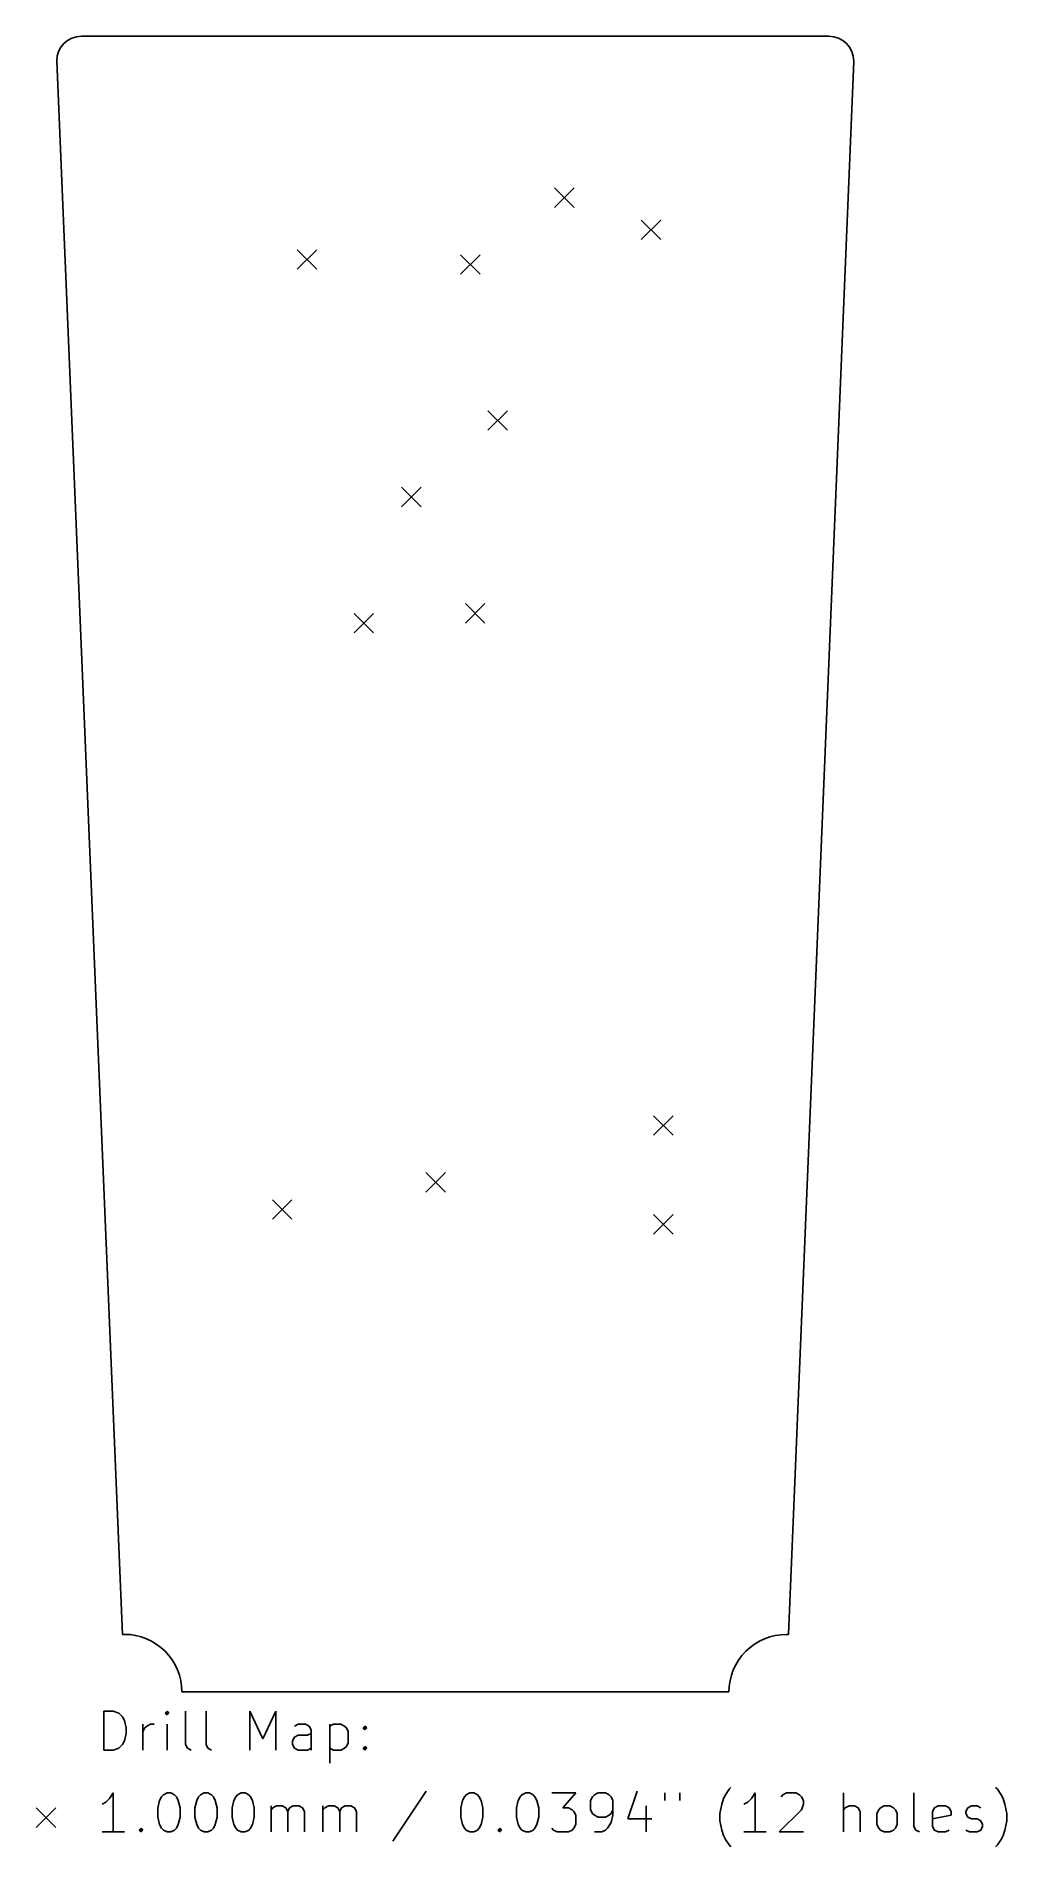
# Model space of a CAD drawing. Extents: x 131.1 to 180.9, y -141 to -48.1.
import ezdxf

# ---------------------------------------------------------------- set-up
doc = ezdxf.new("R2010")
doc.units = 0
doc.layers.add('BLACK', color=7, linetype='CONTINUOUS')

msp = doc.modelspace()

# ---------------------------------------------------------------- linework, layer by layer
at = {"layer": 'BLACK', "linetype": 'CONTINUOUS'}
for p, q in [((133.47, -48.097), (171.817, -48.097)), ((132.194, -49.373), (135.572, -130.139)), ((173.093, -49.373), (169.736, -130.141)), ((157.742, -55.888), (158.742, -56.888)), ((158.742, -55.888), (157.742, -56.888)), ((162.187, -57.539), (163.187, -58.539)), ((163.187, -57.539), (162.187, -58.539)), ((144.534, -59.063), (145.534, -60.063)), ((145.534, -59.063), (144.534, -60.063)), ((152.916, -59.317), (153.916, -60.317)), ((153.916, -59.317), (152.916, -60.317)), ((154.322, -67.328), (155.322, -68.328)), ((155.322, -67.328), (154.322, -68.328)), ((149.891, -71.255), (150.891, -72.255)), ((150.891, -71.255), (149.891, -72.255)), ((147.455, -77.732), (148.455, -78.732)), ((148.455, -77.732), (147.455, -78.732)), ((153.17, -77.224), (154.17, -78.224)), ((154.17, -77.224), (153.17, -78.224)), ((162.822, -103.513), (163.822, -104.513)), ((163.822, -103.513), (162.822, -104.513)), ((151.138, -106.434), (152.138, -107.434)), ((152.138, -106.434), (151.138, -107.434)), ((143.264, -107.831), (144.264, -108.831)), ((144.264, -107.831), (143.264, -108.831)), ((162.822, -108.593), (163.822, -109.593)), ((163.822, -108.593), (162.822, -109.593)), ((135.664, -130.139), (135.572, -130.139)), ((169.644, -130.141), (169.736, -130.141)), ((138.621, -133.095), (166.687, -133.097)), ((134.62, -136.082), (134.62, -134.082)), ((134.62, -134.082), (135.096, -134.082)), ((135.096, -134.082), (135.382, -134.177)), ((135.382, -134.177), (135.572, -134.367)), ((135.572, -134.367), (135.668, -134.558)), ((135.668, -134.558), (135.763, -134.939)), ((136.62, -136.082), (136.62, -134.748)), ((136.811, -134.844), (137.001, -134.748)), ((137.001, -134.748), (137.192, -134.748)), ((137.858, -134.082), (137.763, -134.177)), ((137.763, -134.177), (137.858, -134.272)), ((137.953, -134.177), (137.858, -134.082)), ((137.858, -134.082), (137.858, -134.272)), ((137.858, -134.272), (137.953, -134.177)), ((137.858, -136.082), (137.858, -134.748)), ((138.811, -135.796), (138.811, -134.082)), ((139.858, -135.796), (139.858, -134.082)), ((142.106, -136.082), (142.106, -134.082)), ((142.106, -134.082), (142.772, -135.51)), ((142.772, -135.51), (143.439, -134.082)), ((143.439, -134.082), (143.439, -136.082)), ((144.582, -134.748), (144.392, -134.844)), ((144.963, -134.748), (144.582, -134.748)), ((145.153, -134.844), (144.963, -134.748)), ((146.201, -134.748), (146.201, -136.748)), ((146.201, -134.844), (146.392, -134.748)), ((146.392, -134.748), (146.772, -134.748)), ((146.772, -134.748), (146.963, -134.844)), ((135.668, -135.605), (135.572, -135.796)), ((135.763, -135.225), (135.668, -135.605)), ((135.763, -134.939), (135.763, -135.225)), ((136.62, -135.129), (136.715, -134.939)), ((136.715, -134.939), (136.811, -134.844)), ((144.296, -135.605), (144.392, -135.415)), ((144.296, -135.796), (144.296, -135.605)), ((144.392, -135.415), (144.582, -135.32)), ((144.582, -135.32), (145.058, -135.32)), ((145.058, -135.32), (145.249, -135.225)), ((145.249, -135.034), (145.153, -134.844)), ((145.249, -136.082), (145.249, -135.034)), ((146.963, -134.844), (147.058, -134.939)), ((147.058, -134.939), (147.153, -135.129)), ((147.153, -135.701), (147.058, -135.891)), ((147.153, -135.129), (147.153, -135.701)), ((147.915, -134.939), (148.011, -134.844)), ((148.011, -135.034), (147.915, -134.939)), ((148.011, -134.844), (148.106, -134.939)), ((148.011, -134.844), (148.011, -135.034)), ((148.106, -134.939), (148.011, -135.034)), ((135.096, -136.082), (134.62, -136.082)), ((135.382, -135.986), (135.096, -136.082)), ((135.572, -135.796), (135.382, -135.986)), ((138.906, -135.986), (138.811, -135.796)), ((139.096, -136.082), (138.906, -135.986)), ((139.953, -135.986), (139.858, -135.796)), ((140.144, -136.082), (139.953, -135.986)), ((144.392, -135.986), (144.296, -135.796)), ((144.582, -136.082), (144.392, -135.986)), ((145.058, -136.082), (144.582, -136.082)), ((145.249, -135.986), (145.058, -136.082)), ((146.392, -136.082), (146.201, -135.986)), ((146.772, -136.082), (146.392, -136.082)), ((146.963, -135.986), (146.772, -136.082)), ((147.058, -135.891), (146.963, -135.986)), ((147.915, -135.986), (148.011, -135.891)), ((148.011, -136.082), (147.915, -135.986)), ((148.011, -135.891), (148.106, -135.986)), ((148.011, -135.891), (148.011, -136.082)), ((148.106, -135.986), (148.011, -136.082)), ((135.096, -138.282), (134.906, -138.567)), ((135.096, -140.282), (135.096, -138.282)), ((137.477, -138.663), (137.572, -138.472)), ((137.572, -138.472), (137.668, -138.377)), ((137.668, -138.377), (137.858, -138.282)), ((137.858, -138.282), (138.049, -138.282)), ((138.049, -138.282), (138.239, -138.377)), ((138.239, -138.377), (138.334, -138.472)), ((138.334, -138.472), (138.43, -138.663)), ((139.382, -138.663), (139.477, -138.472)), ((139.477, -138.472), (139.572, -138.377)), ((139.572, -138.377), (139.763, -138.282)), ((139.763, -138.282), (139.953, -138.282)), ((139.953, -138.282), (140.144, -138.377)), ((140.144, -138.377), (140.239, -138.472)), ((140.239, -138.472), (140.334, -138.663)), ((141.287, -138.663), (141.382, -138.472)), ((141.382, -138.472), (141.477, -138.377)), ((141.477, -138.377), (141.668, -138.282)), ((141.668, -138.282), (141.858, -138.282)), ((141.858, -138.282), (142.049, -138.377)), ((142.049, -138.377), (142.144, -138.472)), ((142.144, -138.472), (142.239, -138.663)), ((151.153, -138.186), (149.439, -140.758)), ((153.02, -138.663), (153.115, -138.472)), ((153.115, -138.472), (153.211, -138.377)), ((153.211, -138.377), (153.401, -138.282)), ((153.401, -138.282), (153.592, -138.282)), ((153.592, -138.282), (153.782, -138.377)), ((153.782, -138.377), (153.877, -138.472)), ((153.877, -138.472), (153.972, -138.663)), ((155.877, -138.663), (155.972, -138.472)), ((155.972, -138.472), (156.068, -138.377)), ((156.068, -138.377), (156.258, -138.282)), ((156.258, -138.282), (156.449, -138.282)), ((156.449, -138.282), (156.639, -138.377)), ((156.639, -138.377), (156.734, -138.472)), ((156.734, -138.472), (156.83, -138.663)), ((157.592, -138.282), (158.83, -138.282)), ((158.83, -138.282), (158.163, -139.044)), ((159.687, -138.472), (159.592, -138.663)), ((159.782, -138.377), (159.687, -138.472)), ((159.972, -138.282), (159.782, -138.377)), ((160.353, -138.282), (159.972, -138.282)), ((160.544, -138.377), (160.353, -138.282)), ((160.639, -138.472), (160.544, -138.377)), ((160.734, -138.663), (160.639, -138.472)), ((161.972, -138.186), (161.496, -139.615)), ((163.401, -138.282), (163.401, -138.663)), ((164.163, -138.282), (164.163, -138.663)), ((166.411, -138.567), (166.506, -138.377)), ((166.506, -138.377), (166.696, -138.091)), ((166.696, -138.091), (166.792, -137.996)), ((168.03, -138.282), (167.839, -138.567)), ((168.03, -140.282), (168.03, -138.282)), ((169.363, -138.472), (169.458, -138.377)), ((169.458, -138.377), (169.649, -138.282)), ((169.649, -138.282), (170.125, -138.282)), ((170.125, -138.282), (170.315, -138.377)), ((170.315, -138.377), (170.411, -138.472)), ((170.411, -138.472), (170.506, -138.663)), ((172.563, -140.282), (172.563, -138.282)), ((176.182, -139.996), (176.182, -138.282)), ((180.468, -138.091), (180.372, -137.996)), ((180.658, -138.377), (180.468, -138.091)), ((180.753, -138.567), (180.658, -138.377)), ((131.144, -139.047), (132.144, -140.047)), ((132.144, -139.047), (131.144, -140.047)), ((134.715, -138.758), (134.525, -138.853)), ((134.906, -138.567), (134.715, -138.758)), ((137.382, -139.044), (137.477, -138.663)), ((137.382, -139.52), (137.382, -139.044)), ((138.43, -138.663), (138.525, -139.044)), ((138.525, -139.044), (138.525, -139.52)), ((139.287, -139.044), (139.382, -138.663)), ((139.287, -139.52), (139.287, -139.044)), ((140.334, -138.663), (140.43, -139.044)), ((140.43, -139.044), (140.43, -139.52)), ((141.192, -139.044), (141.287, -138.663)), ((141.192, -139.52), (141.192, -139.044)), ((142.239, -138.663), (142.334, -139.044)), ((142.334, -139.044), (142.334, -139.52)), ((143.192, -140.282), (143.192, -138.948)), ((143.192, -139.139), (143.287, -139.044)), ((143.287, -139.044), (143.477, -138.948)), ((143.477, -138.948), (143.763, -138.948)), ((143.763, -138.948), (143.953, -139.044)), ((143.953, -139.044), (144.049, -139.234)), ((144.049, -139.234), (144.144, -139.044)), ((144.049, -139.234), (144.049, -140.282)), ((144.144, -139.044), (144.334, -138.948)), ((144.334, -138.948), (144.62, -138.948)), ((144.62, -138.948), (144.811, -139.044)), ((144.811, -139.044), (144.906, -139.234)), ((144.906, -139.234), (144.906, -140.282)), ((145.858, -140.282), (145.858, -138.948)), ((145.858, -139.139), (145.953, -139.044)), ((145.953, -139.044), (146.144, -138.948)), ((146.144, -138.948), (146.43, -138.948)), ((146.43, -138.948), (146.62, -139.044)), ((146.62, -139.044), (146.715, -139.234)), ((146.715, -139.234), (146.811, -139.044)), ((146.715, -139.234), (146.715, -140.282)), ((146.811, -139.044), (147.001, -138.948)), ((147.001, -138.948), (147.287, -138.948)), ((147.287, -138.948), (147.477, -139.044)), ((147.477, -139.044), (147.572, -139.234)), ((147.572, -139.234), (147.572, -140.282)), ((152.925, -139.044), (153.02, -138.663)), ((152.925, -139.52), (152.925, -139.044)), ((153.972, -138.663), (154.068, -139.044)), ((154.068, -139.044), (154.068, -139.52)), ((155.782, -139.044), (155.877, -138.663)), ((155.782, -139.52), (155.782, -139.044)), ((156.83, -138.663), (156.925, -139.044)), ((156.925, -139.044), (156.925, -139.52)), ((158.163, -139.044), (158.449, -139.044)), ((158.449, -139.044), (158.639, -139.139)), ((158.639, -139.139), (158.734, -139.234)), ((158.734, -139.234), (158.83, -139.425)), ((159.592, -138.663), (159.592, -139.139)), ((159.592, -139.139), (159.687, -139.329)), ((159.687, -139.329), (159.782, -139.425)), ((160.544, -139.425), (160.639, -139.329)), ((160.639, -139.329), (160.734, -139.139)), ((160.734, -139.425), (160.734, -138.663)), ((162.449, -138.948), (162.449, -140.282)), ((166.22, -139.329), (166.315, -138.853)), ((166.22, -139.71), (166.22, -139.329)), ((166.315, -138.853), (166.411, -138.567)), ((167.649, -138.758), (167.458, -138.853)), ((167.839, -138.567), (167.649, -138.758)), ((170.411, -139.139), (169.268, -140.282)), ((170.506, -138.853), (170.411, -139.139)), ((170.506, -138.663), (170.506, -138.853)), ((172.658, -139.044), (172.563, -139.139)), ((172.849, -138.948), (172.658, -139.044)), ((173.134, -138.948), (172.849, -138.948)), ((173.325, -139.044), (173.134, -138.948)), ((173.42, -139.234), (173.325, -139.044)), ((173.42, -140.282), (173.42, -139.234)), ((174.277, -139.329), (174.372, -139.139)), ((174.277, -139.901), (174.277, -139.329)), ((174.372, -139.139), (174.468, -139.044)), ((174.468, -139.044), (174.658, -138.948)), ((174.658, -138.948), (174.944, -138.948)), ((174.944, -138.948), (175.134, -139.044)), ((175.134, -139.044), (175.23, -139.139)), ((175.23, -139.139), (175.325, -139.329)), ((175.325, -139.329), (175.325, -139.901)), ((177.134, -139.234), (177.23, -139.044)), ((177.134, -139.996), (177.134, -139.234)), ((177.23, -139.044), (177.42, -138.948)), ((177.42, -138.948), (177.801, -138.948)), ((177.801, -138.948), (177.992, -139.044)), ((177.992, -139.044), (178.087, -139.234)), ((178.087, -139.234), (178.087, -139.425)), ((178.849, -139.234), (178.944, -139.044)), ((178.849, -139.329), (178.849, -139.234)), ((178.944, -139.52), (178.849, -139.329)), ((178.944, -139.044), (179.134, -138.948)), ((179.134, -138.948), (179.42, -138.948)), ((179.42, -138.948), (179.611, -139.044)), ((180.849, -138.853), (180.753, -138.567)), ((180.944, -139.329), (180.849, -138.853)), ((180.944, -139.71), (180.944, -139.329)), ((135.668, -140.282), (134.525, -140.282)), ((136.43, -140.186), (136.525, -140.091)), ((136.525, -140.282), (136.43, -140.186)), ((136.525, -140.091), (136.62, -140.186)), ((136.525, -140.091), (136.525, -140.282)), ((136.62, -140.186), (136.525, -140.282)), ((137.477, -139.901), (137.382, -139.52)), ((137.572, -140.091), (137.477, -139.901)), ((137.668, -140.186), (137.572, -140.091)), ((137.858, -140.282), (137.668, -140.186)), ((138.049, -140.282), (137.858, -140.282)), ((138.239, -140.186), (138.049, -140.282)), ((138.334, -140.091), (138.239, -140.186)), ((138.43, -139.901), (138.334, -140.091)), ((138.525, -139.52), (138.43, -139.901)), ((139.382, -139.901), (139.287, -139.52)), ((139.477, -140.091), (139.382, -139.901)), ((139.572, -140.186), (139.477, -140.091)), ((139.763, -140.282), (139.572, -140.186)), ((139.953, -140.282), (139.763, -140.282)), ((140.144, -140.186), (139.953, -140.282)), ((140.239, -140.091), (140.144, -140.186)), ((140.334, -139.901), (140.239, -140.091)), ((140.43, -139.52), (140.334, -139.901)), ((141.287, -139.901), (141.192, -139.52)), ((141.382, -140.091), (141.287, -139.901)), ((141.477, -140.186), (141.382, -140.091)), ((141.668, -140.282), (141.477, -140.186)), ((141.858, -140.282), (141.668, -140.282)), ((142.049, -140.186), (141.858, -140.282)), ((142.144, -140.091), (142.049, -140.186)), ((142.239, -139.901), (142.144, -140.091)), ((142.334, -139.52), (142.239, -139.901)), ((153.02, -139.901), (152.925, -139.52)), ((153.115, -140.091), (153.02, -139.901)), ((153.211, -140.186), (153.115, -140.091)), ((153.401, -140.282), (153.211, -140.186)), ((153.592, -140.282), (153.401, -140.282)), ((153.782, -140.186), (153.592, -140.282)), ((153.877, -140.091), (153.782, -140.186)), ((153.972, -139.901), (153.877, -140.091)), ((154.068, -139.52), (153.972, -139.901)), ((154.83, -140.186), (154.925, -140.091)), ((154.925, -140.282), (154.83, -140.186)), ((154.925, -140.091), (155.02, -140.186)), ((154.925, -140.091), (154.925, -140.282)), ((155.02, -140.186), (154.925, -140.282)), ((155.877, -139.901), (155.782, -139.52)), ((155.972, -140.091), (155.877, -139.901)), ((156.068, -140.186), (155.972, -140.091)), ((156.258, -140.282), (156.068, -140.186)), ((156.449, -140.282), (156.258, -140.282)), ((156.639, -140.186), (156.449, -140.282)), ((156.734, -140.091), (156.639, -140.186)), ((156.83, -139.901), (156.734, -140.091)), ((156.925, -139.52), (156.83, -139.901)), ((157.687, -140.186), (157.592, -140.091)), ((157.877, -140.282), (157.687, -140.186)), ((158.449, -140.282), (157.877, -140.282)), ((158.639, -140.186), (158.449, -140.282)), ((158.734, -140.091), (158.639, -140.186)), ((158.83, -139.901), (158.734, -140.091)), ((158.83, -139.425), (158.83, -139.901)), ((159.782, -139.425), (159.972, -139.52)), ((159.782, -140.282), (160.163, -140.282)), ((159.972, -139.52), (160.353, -139.52)), ((160.163, -140.282), (160.353, -140.186)), ((160.353, -139.52), (160.544, -139.425)), ((160.353, -140.186), (160.449, -140.091)), ((160.449, -140.091), (160.639, -139.805)), ((160.639, -139.805), (160.734, -139.425)), ((161.496, -139.615), (162.734, -139.615)), ((166.315, -140.186), (166.22, -139.71)), ((166.411, -140.472), (166.315, -140.186)), ((168.601, -140.282), (167.458, -140.282)), ((169.268, -140.282), (170.506, -140.282)), ((174.372, -140.091), (174.277, -139.901)), ((174.468, -140.186), (174.372, -140.091)), ((174.658, -140.282), (174.468, -140.186)), ((174.944, -140.282), (174.658, -140.282)), ((175.134, -140.186), (174.944, -140.282)), ((175.23, -140.091), (175.134, -140.186)), ((175.325, -139.901), (175.23, -140.091)), ((176.277, -140.186), (176.182, -139.996)), ((176.468, -140.282), (176.277, -140.186)), ((178.087, -139.425), (177.134, -139.615)), ((177.23, -140.186), (177.134, -139.996)), ((177.42, -140.282), (177.23, -140.186)), ((177.801, -140.282), (177.42, -140.282)), ((177.992, -140.186), (177.801, -140.282)), ((178.849, -140.186), (179.039, -140.282)), ((179.134, -139.615), (178.944, -139.52)), ((179.039, -140.282), (179.42, -140.282)), ((179.42, -139.615), (179.134, -139.615)), ((179.611, -139.71), (179.42, -139.615)), ((179.42, -140.282), (179.611, -140.186)), ((179.706, -139.901), (179.611, -139.71)), ((179.611, -140.186), (179.706, -139.996)), ((179.706, -139.996), (179.706, -139.901)), ((180.753, -140.472), (180.849, -140.186)), ((180.849, -140.186), (180.944, -139.71)), ((166.506, -140.663), (166.411, -140.472)), ((166.696, -140.948), (166.506, -140.663)), ((166.792, -141.044), (166.696, -140.948)), ((180.372, -141.044), (180.468, -140.948)), ((180.468, -140.948), (180.658, -140.663)), ((180.658, -140.663), (180.753, -140.472))]:
    msp.add_line(p, q, dxfattribs=at)
at = {"layer": 'BLACK'}
for centre, radius, start, end in [((133.47, -49.373), 1.276, 90, 180), ((171.817, -49.373), 1.276, 0, 90), ((135.664, -133.095), 2.956, -0.00029, 90.0003), ((169.644, -133.097), 2.956, 89.9997, 180)]:
    msp.add_arc(centre, radius, start, end, dxfattribs=at)

doc.saveas('drawing.dxf')
